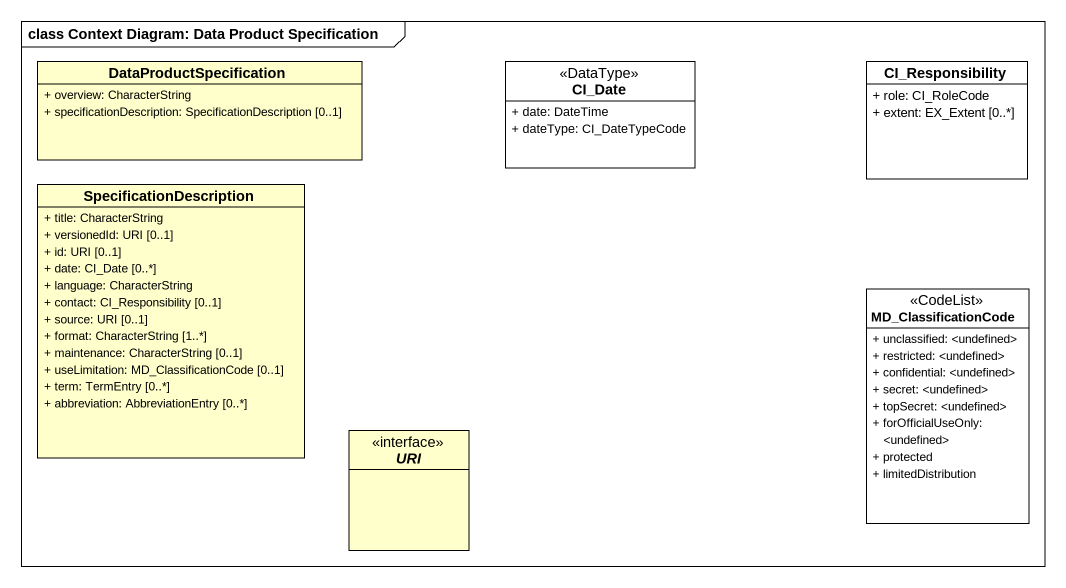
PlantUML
@startuml
mainframe class Context Diagram: Data Product Specification
hide circle
hide empty members
skinparam classAttributeIconSize 0
class DataProductSpecification {
  + overview: CharacterString
  + specificationDescription: SpecificationDescription [0..1]
}
class CI_Date <<DataType>> #FFFFFF {
  + date: DateTime
  + dateType: CI_DateTypeCode
}
class CI_Responsibility #FFFFFF {
  + role: CI_RoleCode
  + extent: EX_Extent [0..*]
}
class SpecificationDescription {
  + title: CharacterString
  + versionedId: URI [0..1]
  + id: URI [0..1]
  + date: CI_Date [0..*]
  + language: CharacterString
  + contact: CI_Responsibility [0..1]
  + source: URI [0..1]
  + format: CharacterString [1..*]
  + maintenance: CharacterString [0..1]
  + useLimitation: MD_ClassificationCode [0..1]
  + term: TermEntry [0..*]
  + abbreviation: AbbreviationEntry [0..*]
}
class MD_ClassificationCode <<CodeList>> #FFFFFF {
  + unclassified: <undefined>
  + restricted: <undefined>
  + confidential: <undefined>
  + secret: <undefined>
  + topSecret: <undefined>
  + forOfficialUseOnly: <undefined>
  + protected
  + limitedDistribution
}
interface URI
@enduml
